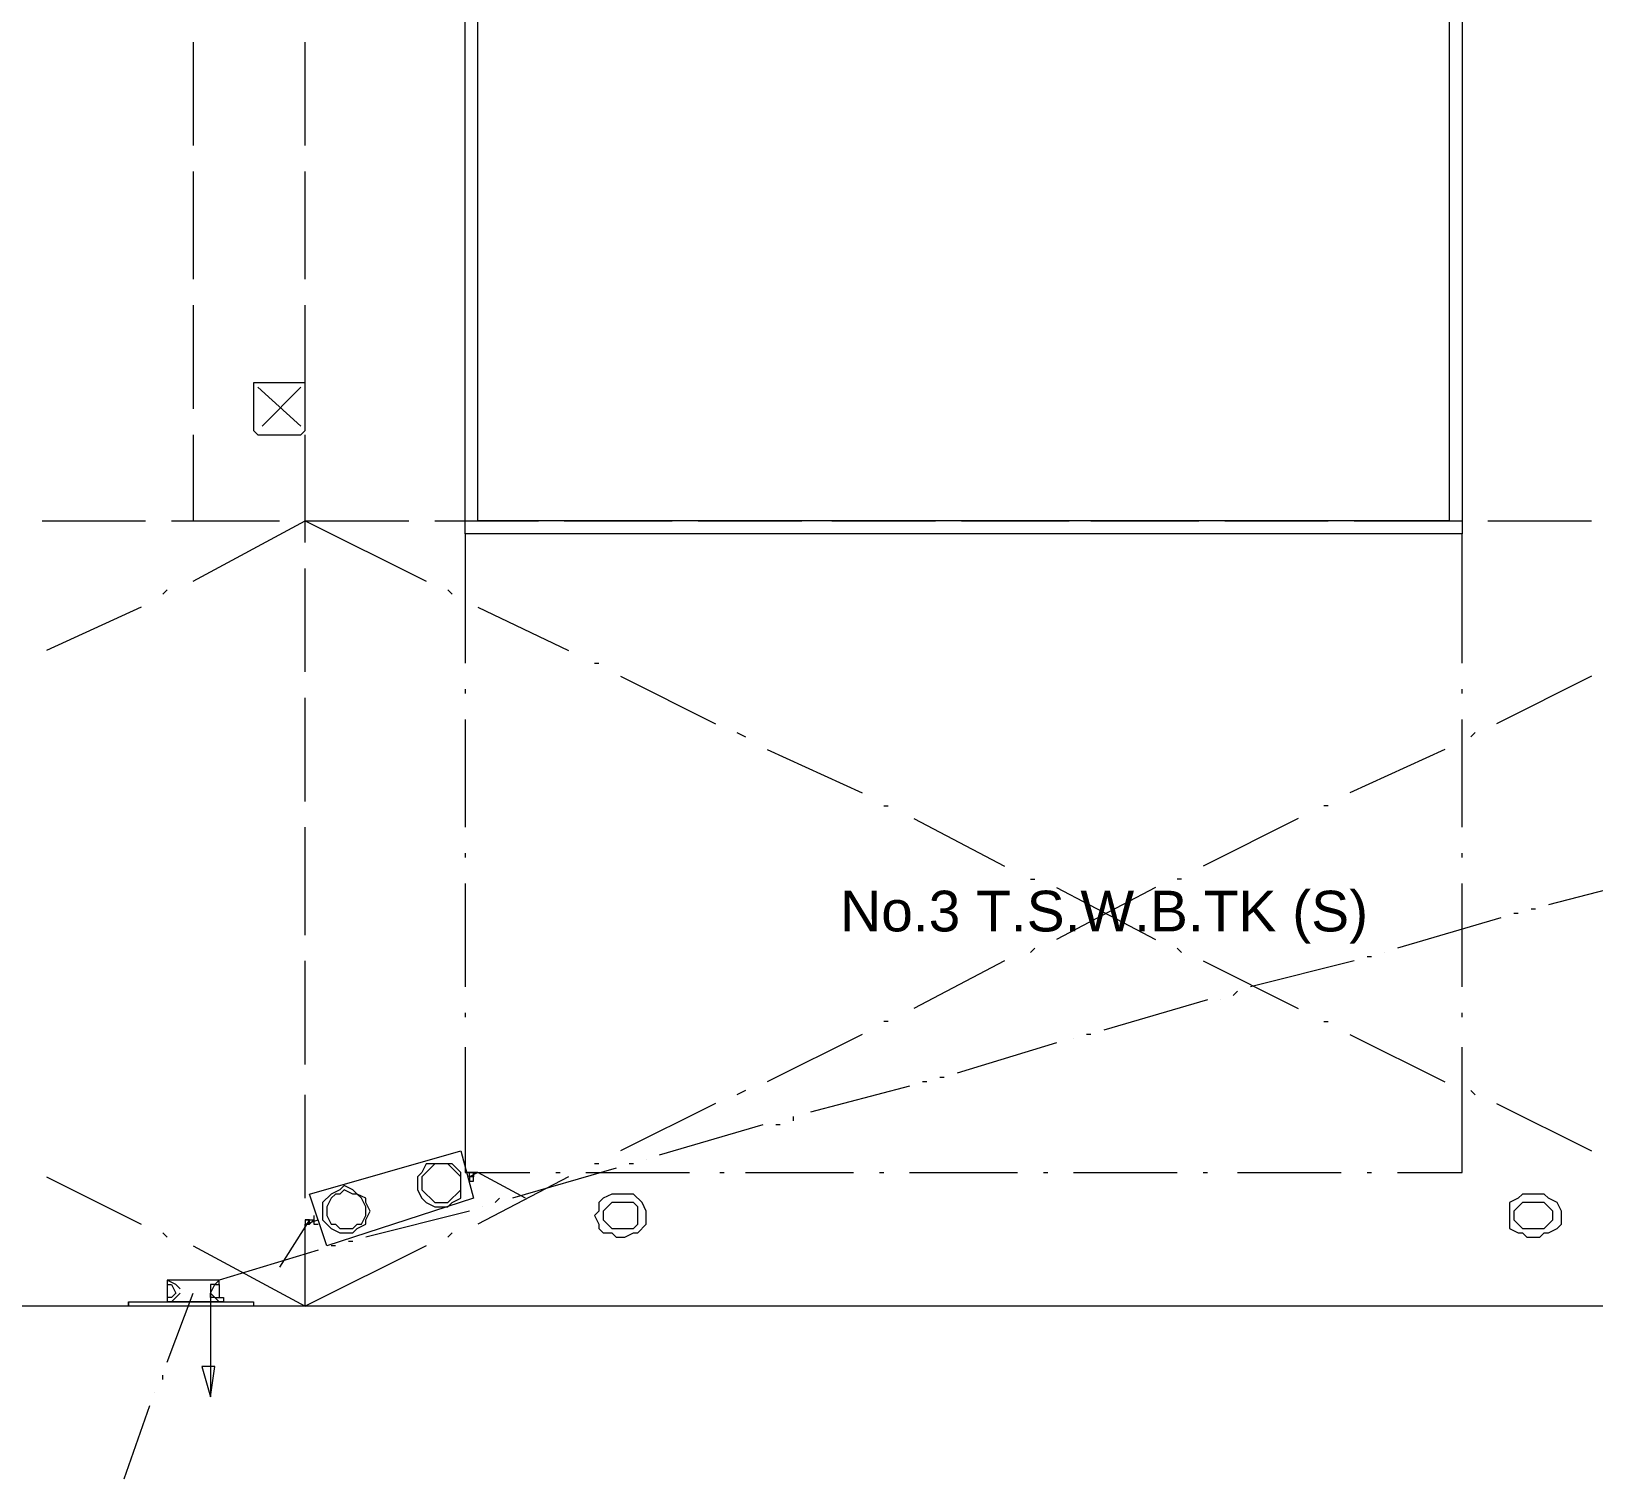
# Model space of a CAD drawing. Header units: millimetres. Extents: x -1005 to 294628, y -1154 to 182592.
# Drawn here: x 191536 to 216469, y 129903 to 153010 of the extents above; entities that cross this region are included whole.
import ezdxf

# ---------------------------------------------------------------- set-up
doc = ezdxf.new("R2010")
doc.units = ezdxf.units.MM
doc.layers.add('PDF_Geomertry', color=7, linetype='Continuous')
doc.styles.get("Standard").update_dxf_attribs({"font": 'arial.ttf'})

msp = doc.modelspace()

# ---------------------------------------------------------------- linework, layer by layer
at = {"layer": 'PDF_Geomertry', "lineweight": 5}
for points in [[(214368, 165373), (214368, 144986), (198458, 144986), (198458, 165373)], [(194119, 152838), (194119, 151185)], [(195909, 151185), (195909, 152838)], [(194119, 150772), (194119, 149050)], [(195909, 149050), (195909, 150772)], [(194119, 148637), (194119, 146984)], [(195909, 146984), (195909, 148637)], [(195840, 146708), (195152, 147328)], [(195221, 146708), (195840, 147328)], [(194119, 146570), (194119, 145193)], [(195909, 144849), (195909, 146570)], [(191708, 145193), (193361, 145193)], [(193774, 145193), (195496, 145193)], [(194119, 144229), (195909, 145193), (197562, 145193)], [(195909, 145193), (197838, 144229)], [(197976, 145193), (199629, 145193)], [(200042, 145193), (201764, 145193)], [(202177, 145193), (203830, 145193)], [(204312, 145193), (205965, 145193)], [(206378, 145193), (208100, 145193)], [(208445, 145193), (210166, 145193)], [(210580, 145193), (212233, 145193)], [(212646, 145193), (214368, 145193)], [(214781, 145193), (216434, 145193)], [(198458, 144986), (198458, 142920)], [(214368, 142920), (214368, 144986)], [(195909, 142782), (195909, 144435)], [(193705, 144091), (193636, 144022)], [(198182, 144091), (198251, 144022)], [(193292, 143815), (191777, 143127)], [(198664, 143815), (200111, 143127)], [(200524, 142920), (200593, 142920)], [(200937, 142713), (202452, 141956)], [(216434, 142713), (214919, 141956)], [(195909, 140716), (195909, 142369)], [(198458, 142507), (198458, 142438)], [(214368, 142438), (214368, 142507)], [(198458, 142025), (198458, 140303)], [(214368, 140303), (214368, 142025)], [(202797, 141818), (202935, 141749)], [(214574, 141818), (214506, 141749)], [(203279, 141543), (204794, 140854)], [(214092, 141543), (212577, 140854)], [(205139, 140647), (205207, 140647)], [(212233, 140647), (212164, 140647)], [(205621, 140441), (207067, 139683)], [(211751, 140441), (210235, 139683)], [(195909, 138581), (195909, 140303)], [(198458, 139890), (198458, 139821)], [(214368, 139821), (214368, 139890)], [(198458, 139407), (198458, 137754)], [(207480, 139476), (207549, 139476)], [(209891, 139476), (209822, 139476)], [(214368, 137754), (214368, 139407)], [(217329, 139476), (215745, 139063)], [(209478, 139339), (207894, 138512)], [(207894, 139339), (209478, 138512)], [(215263, 138925), (215194, 138925)], [(215539, 138994), (215470, 138994)], [(214988, 138856), (213335, 138374)], [(195909, 136515), (195909, 138168)], [(207067, 138168), (205621, 137410)], [(207549, 138374), (207480, 138305)], [(209822, 138374), (209891, 138305)], [(210235, 138168), (211751, 137410)], [(212646, 138168), (210993, 137754)], [(212921, 138237), (212853, 138237)], [(213128, 138305), (213128, 138305)], [(210786, 137686), (210717, 137617)], [(210304, 137548), (208651, 137066)], [(210511, 137548), (210511, 137548)], [(198458, 137341), (198458, 137272)], [(205207, 137203), (205139, 137203)], [(212164, 137203), (212233, 137203)], [(214368, 137272), (214368, 137341)], [(204794, 136997), (203279, 136239)], [(208169, 136928), (208169, 136928)], [(208445, 136997), (208376, 136997)], [(212577, 136997), (214092, 136239)], [(198458, 136790), (198458, 134793)], [(207894, 136859), (206309, 136377)], [(213335, 134793), (214368, 134793), (214368, 136790)], [(205552, 136170), (203968, 135757)], [(205827, 136239), (205758, 136239)], [(206103, 136308), (206034, 136308)], [(195909, 134380), (195909, 136033)], [(202452, 135895), (200937, 135137)], [(202935, 136101), (202797, 136033)], [(214506, 136101), (214574, 136033)], [(214919, 135895), (216434, 135137)], [(203692, 135688), (203692, 135619)], [(203210, 135550), (201557, 135068)], [(203486, 135550), (203417, 135550)], [(200593, 134931), (200524, 134931)], [(201144, 134931), (201075, 134931)], [(201350, 134999), (201350, 134999)], [(191777, 134724), (193292, 133966)], [(198527, 134793), (198595, 134793), (198595, 134724), (198527, 134724), (198527, 134655), (198595, 134655), (198595, 134793), (198458, 134793), (199491, 134793)], [(198664, 134793), (198595, 134793), (198595, 134724), (198527, 134724), (198527, 134793), (198595, 134793), (198595, 134793)], [(199422, 134380), (198664, 134793), (198527, 134724)], [(198595, 134793), (198664, 134793), (198664, 134793)], [(200111, 134724), (198664, 133966)], [(200868, 134862), (199215, 134380)], [(199904, 134793), (199973, 134793)], [(200386, 134793), (202039, 134793)], [(202521, 134793), (202590, 134793)], [(202935, 134793), (204656, 134793)], [(205070, 134793), (205139, 134793)], [(205552, 134793), (207274, 134793)], [(207687, 134793), (207756, 134793)], [(208169, 134793), (209822, 134793)], [(210235, 134793), (210304, 134793)], [(210786, 134793), (212439, 134793)], [(212853, 134793), (212921, 134793)], [(198527, 134173), (196874, 133760)], [(198733, 134242), (198733, 134242)], [(199009, 134380), (198940, 134311)], [(194119, 133622), (195909, 132658), (195909, 133966), (196116, 134035)], [(195978, 134035), (195496, 133278)], [(195909, 134035), (196047, 134035), (196047, 134035)], [(195978, 133966), (196047, 134035), (196047, 134035)], [(196047, 134104), (196047, 134104), (196047, 134035), (196047, 133966), (196116, 133966), (196116, 133966)], [(196047, 134104), (196047, 134104), (196047, 133966), (196116, 133966), (196116, 133966)], [(193636, 133829), (193705, 133760)], [(196667, 133691), (196598, 133691)], [(198251, 133829), (198182, 133760)], [(196116, 133553), (194532, 133071), (193705, 133071), (193705, 133002), (193774, 133002), (193843, 132864), (193774, 132795), (193705, 132795), (193705, 132727)], [(197838, 133622), (195909, 132658)], [(196391, 133622), (196323, 133622)], [(193912, 132933), (193843, 133002), (193705, 133071)], [(193705, 133002), (193705, 132795)], [(194532, 133002), (194532, 133071), (194463, 133002), (194394, 133002), (194394, 132933), (194394, 131211)], [(194394, 132864), (194463, 133002), (194532, 133002), (194532, 132795), (194601, 132795), (194601, 132727), (194532, 132727), (194463, 132795), (194394, 132795), (194394, 132864), (194463, 132795), (194532, 132795)], [(243020, 132795), (239232, 132795), (238543, 132727), (233859, 132727), (232964, 132658), (144666, 132658)], [(193085, 132727), (193085, 132658)], [(193705, 131762), (194119, 132864)], [(194532, 132727), (193705, 132727), (193774, 132727), (193843, 132795), (193912, 132864)], [(194394, 132727), (194394, 132658)], [(195083, 132727), (195083, 132658)], [(193636, 131487), (193636, 131556)], [(193499, 131280), (193499, 131280)], [(193017, 129903), (193430, 131074)]]:
    msp.add_lwpolyline(points, dxfattribs=at)
for points in [[(198664, 145193), (198664, 165167), (214161, 165167), (214161, 145193)], [(195772, 147397), (195221, 147397), (195152, 147397), (195083, 147397), (195083, 147328), (195083, 146708), (195083, 146639), (195152, 146570), (195221, 146570), (195772, 146570), (195840, 146570), (195909, 146639), (195909, 146708), (195909, 147328), (195909, 147397), (195840, 147397)], [(198389, 135137), (198595, 134380), (196254, 133622), (195978, 134448), (198389, 135137)], [(198389, 134586), (198389, 134793), (198251, 134931), (197838, 134931), (197769, 134793), (197700, 134724), (197700, 134517), (197769, 134380), (197838, 134311), (197976, 134242), (198182, 134242), (198251, 134311), (198389, 134380), (198389, 134586)], [(198389, 134586), (198389, 134724), (198182, 134931), (197976, 134931), (197769, 134724), (197769, 134517), (197976, 134311), (198182, 134311), (198389, 134517), (198389, 134586)], [(198595, 134793), (198595, 134724), (198595, 134793)], [(196942, 134173), (196874, 134311), (196874, 134380), (196736, 134448), (196667, 134517), (196529, 134586), (196460, 134517), (196323, 134448), (196185, 134311), (196185, 134035), (196323, 133897), (196460, 133829), (196667, 133829), (196736, 133897), (196874, 133966), (196874, 134035), (196942, 134173)], [(196874, 134173), (196874, 134242), (196805, 134380), (196736, 134448), (196667, 134448), (196529, 134517), (196460, 134448), (196391, 134448), (196323, 134380), (196254, 134242), (196254, 134104), (196323, 133966), (196391, 133966), (196460, 133897), (196667, 133897), (196736, 133966), (196805, 133966), (196874, 134104), (196874, 134173)], [(201006, 134448), (200868, 134448), (200799, 134448), (200662, 134380), (200593, 134311), (200593, 134173), (200524, 134104), (200593, 133966), (200593, 133897), (200662, 133829), (200799, 133829), (200868, 133760), (201006, 133760), (201144, 133829), (201213, 133829), (201350, 133966), (201350, 134173), (201282, 134311), (201144, 134448)], [(215608, 134448), (215401, 134448), (215332, 134448), (215263, 134380), (215125, 134311), (215125, 133897), (215263, 133829), (215332, 133829), (215401, 133760), (215608, 133760), (215676, 133829), (215745, 133829), (215883, 133897), (215952, 133966), (215952, 134173), (215883, 134311), (215745, 134380), (215676, 134448)], [(201006, 133897), (201144, 133897), (201213, 133966), (201213, 134242), (201144, 134311), (201006, 134311), (200868, 134311), (200799, 134311), (200662, 134173), (200662, 134035), (200799, 133897), (200868, 133897)], [(215608, 133897), (215676, 133897), (215814, 134035), (215814, 134173), (215676, 134311), (215608, 134311), (215401, 134311), (215332, 134311), (215194, 134173), (215194, 134035), (215332, 133897), (215401, 133897)], [(195978, 133966), (195978, 134035), (195909, 134035), (195909, 133966)], [(195083, 132658), (193085, 132658), (193085, 132727), (195083, 132727)], [(194256, 131693), (194394, 131211), (194463, 131693), (194256, 131693)], [(194256, 131693), (194394, 131211), (194463, 131693), (194256, 131693)]]:
    msp.add_lwpolyline(points, close=True, dxfattribs=at)

# ---------------------------------------------------------------- texts
msp.add_text('No.3 T.S.W.B.TK (S)', height=650).set_placement((204443, 138640))

doc.saveas('drawing.dxf')
